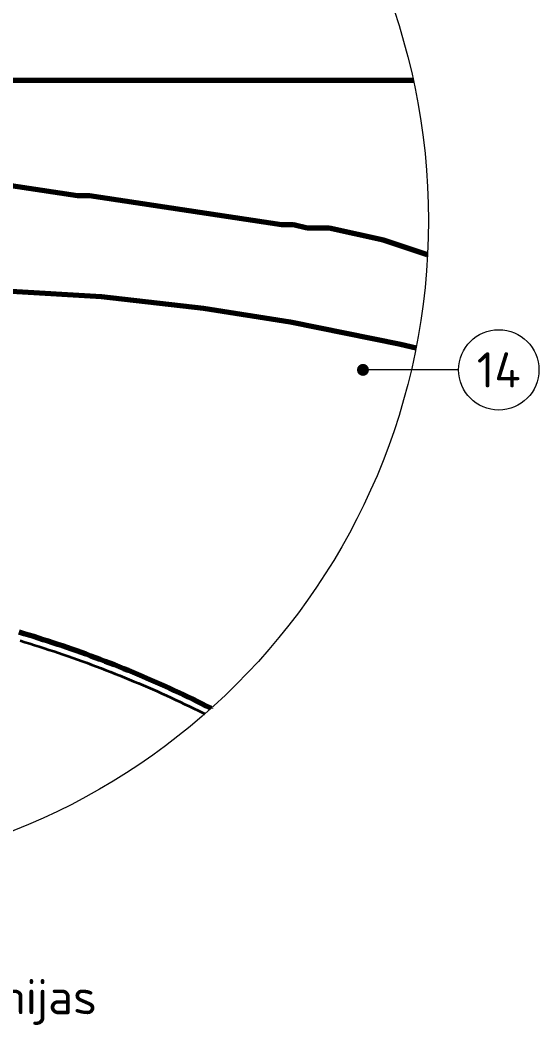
# Model space of a CAD drawing. Header units: millimetres. Extents: x 0 to 2382, y 0 to 420.
# Drawn here: x 1015.2 to 1066.9, y 245.7 to 345.7 of the extents above; entities that cross this region are included whole.
import ezdxf
from ezdxf.enums import TextEntityAlignment as Align

# ---------------------------------------------------------------- set-up
doc = ezdxf.new("R2010")
doc.units = ezdxf.units.MM
doc.linetypes.add('IRAM-E-TRAZOS', pattern=[5, 4, -1])
for name, color, linetype, lineweight in [('01-VISIBLE', 7, 'CONTINUOUS', 70), ('02-OCULTA', 4, 'IRAM-E-TRAZOS', 35), ('06-TEXTO', 7, 'CONTINUOUS', 25), ('08-FINA', 5, 'CONTINUOUS', 18)]:
    doc.layers.add(name, color=color, linetype=linetype, lineweight=lineweight)
doc.styles.add('ISO3098', font='isocpeur.ttf')

msp = doc.modelspace()

# ---------------------------------------------------------------- hatches: boundary and pattern name
at = {"layer": '08-FINA'}
h = msp.add_hatch(color=7, dxfattribs=at)
h.dxf.hatch_style = 1
edge = h.paths.add_edge_path()
edge.add_arc((1049.387, 310.885), 0.6, 0, 360)

# ---------------------------------------------------------------- linework, layer by layer
at = {"layer": '01-VISIBLE'}
for points in [[(998.437, 339.705), (1054.403, 339.705)], [(1020.957, 328.195), (1004.197, 330.735)], [(1022.147, 328.195), (1020.957, 328.195)], [(1041.277, 325.315), (1022.147, 328.195)], [(1042.467, 325.315), (1041.277, 325.315)], [(1043.817, 324.975), (1042.467, 325.315)], [(1046.017, 324.975), (1043.817, 324.975)], [(1051.437, 323.785), (1046.017, 324.975)], [(1055.824, 322.326), (1051.437, 323.785)], [(1014.357, 318.705), (1023.327, 318.195)], [(1023.327, 318.195), (1033.487, 317.015)], [(1033.487, 317.015), (1042.127, 315.655)], [(1042.127, 315.655), (1053.137, 313.455)], [(1053.137, 313.455), (1054.672, 313.071)], [(1034.248, 277.192), (1034.223, 277.205), (1033.776, 277.432), (1033.329, 277.657), (1032.88, 277.879), (1032.429, 278.099), (1031.978, 278.317), (1031.526, 278.533), (1031.073, 278.746), (1030.618, 278.958), (1030.163, 279.167), (1029.706, 279.374), (1029.249, 279.579), (1028.791, 279.781), (1028.332, 279.982), (1027.872, 280.18), (1027.411, 280.377), (1026.949, 280.571), (1026.486, 280.764), (1026.023, 280.954), (1025.558, 281.143), (1025.093, 281.329), (1024.627, 281.514), (1024.161, 281.696), (1023.693, 281.877), (1023.225, 282.055), (1022.756, 282.231), (1022.286, 282.406), (1021.816, 282.578), (1021.344, 282.748), (1020.872, 282.916), (1020.399, 283.081), (1019.926, 283.245), (1019.451, 283.407), (1018.976, 283.566), (1018.501, 283.723), (1018.024, 283.879), (1017.547, 284.032), (1017.069, 284.183), (1016.591, 284.333), (1016.113, 284.481), (1015.633, 284.627), (1015.154, 284.772)]]:
    msp.add_lwpolyline(points, dxfattribs=at)
at = {"layer": '02-OCULTA'}
for points in [[(998.437, 339.705), (1054.403, 339.705)], [(1020.957, 328.195), (1004.197, 330.735)], [(1022.147, 328.195), (1020.957, 328.195)], [(1041.277, 325.315), (1022.147, 328.195)], [(1042.467, 325.315), (1041.277, 325.315)], [(1043.817, 324.975), (1042.467, 325.315)], [(1046.017, 324.975), (1043.817, 324.975)], [(1051.437, 323.785), (1046.017, 324.975)], [(1055.824, 322.326), (1051.437, 323.785)], [(1014.357, 318.705), (1023.327, 318.195)], [(1023.327, 318.195), (1033.487, 317.015)], [(1033.487, 317.015), (1042.127, 315.655)], [(1042.127, 315.655), (1053.137, 313.455)], [(1053.137, 313.455), (1054.672, 313.071)], [(1015.226, 283.941), (1015.707, 283.794), (1016.187, 283.645), (1016.666, 283.495), (1017.145, 283.343), (1017.623, 283.188), (1018.101, 283.032), (1018.578, 282.874), (1019.054, 282.714), (1019.53, 282.552), (1020.005, 282.388), (1020.479, 282.223), (1020.953, 282.055), (1021.426, 281.885), (1021.898, 281.713), (1022.369, 281.54), (1022.84, 281.364), (1023.31, 281.186), (1023.779, 281.007), (1024.248, 280.825), (1024.715, 280.641), (1025.182, 280.455), (1025.648, 280.267), (1026.113, 280.077), (1026.577, 279.885), (1027.041, 279.691), (1027.503, 279.495), (1027.965, 279.296), (1028.425, 279.095), (1028.885, 278.893), (1029.344, 278.688), (1029.802, 278.48), (1030.258, 278.271), (1030.714, 278.06), (1031.169, 277.846), (1031.622, 277.63), (1032.075, 277.411), (1032.526, 277.191), (1032.977, 276.968), (1033.426, 276.743), (1033.625, 276.642)]]:
    msp.add_lwpolyline(points, dxfattribs=at)
at = {"layer": '08-FINA'}
msp.add_line((1058.917, 310.885), (1049.387, 310.885), dxfattribs=at)
for centre, radius in [((990.667, 325.75), 65.25), ((1062.917, 310.885), 4)]:
    msp.add_circle(centre, radius, dxfattribs=at)

# ---------------------------------------------------------------- texts
at = {"layer": '06-TEXTO', "style": 'ISO3098'}
for s, p in [('14', (1062.917, 310.885)), ('Válvula, manómetro y manijas', (990.667, 248.5))]:
    msp.add_text(s, height=3.5, dxfattribs=at).set_placement(p, align=Align.MIDDLE_CENTER)

doc.saveas('drawing.dxf')
